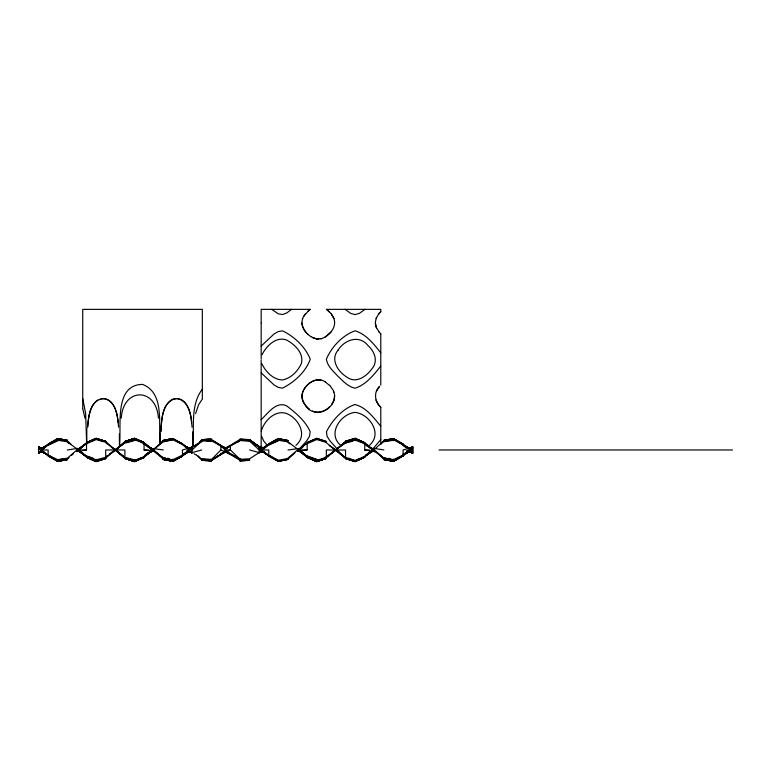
<?xml version="1.0" encoding="UTF-8"?>
<svg xmlns="http://www.w3.org/2000/svg" width="771" height="771" viewBox="0 0 771 771"><rect width="100%" height="100%" fill="white"/><g stroke="black" fill="none" stroke-linecap="round" stroke-linejoin="round"><path stroke-width="1.16" d="M86.757 443.065L86.815 428.329M160.243 444.192L160.281 432.868M119.515 445.33C121.664 426.556 113.655 384.748 142.529 384.392C165.331 393.277 157.968 424.917 160.137 444.192M192.981 445.33C194.331 426.729 190.273 404.997 202.33 389.153M334.624 395.475L334.026 400.004L331.578 404.534M302.733 318.423C300.343 324.418 303.668 330.711 308.159 334.691M121.259 418.133C123.254 387.052 156.426 387.235 158.412 418.133M303.119 390.936C300.073 397.643 303.996 405.006 309.45 409.073M195.574 413.603L198.716 404.534L201.713 400.004M376.508 391.148L379.583 386.406M380.778 439.557L373.048 448.761M376.055 318.423L376.508 317.575M302.608 318.423L303.89 316.052M262.024 354.679C266.448 345.948 276.211 335.983 286.802 340.107C294.985 344.647 304.256 353.465 301.288 363.748C297.673 371.352 291.024 378.282 282.533 379.949C273.088 379.717 265.706 371.738 261.841 363.748M338.055 350.15C329.882 359.739 338.276 372.046 347.201 377.347C356.308 383.968 366.909 376.055 372.239 368.393C378.416 361.079 374.378 351.123 367.96 345.553C359.363 334.46 344.415 339.78 338.064 350.14M380.778 366.032C373.906 374.764 366.09 384.671 355.152 388.189C348.049 386.907 343.143 381.057 338.064 376.402C333.419 371.285 327.463 366.37 326.374 359.209C331.482 346.96 342.449 335.327 355.152 330.769C366.129 334.248 373.925 344.088 380.778 352.867M304.333 315.329L309.961 309.354M303.89 316.283L305.364 313.884M379.448 386.406C373.501 392.198 374.696 401.99 380.778 407.194L380.778 444.192M303.89 389.673C307.33 383.813 313.826 378.754 320.977 380.161M295.948 445.33C307.937 435.287 298.84 418.692 286.812 413.603C275.218 409.324 263.827 421.091 261.167 431.567L261.167 359.835M369.376 445.33C382.927 433.977 369.695 414.085 355.152 412.389C340.483 413.825 327.029 433.928 340.657 445.33M261.167 346.083L273.984 334.016L278.254 331.588L282.533 330.836C294.358 336.522 305.374 346.921 310.26 359.209C305.846 371.795 294.349 382.223 282.533 388.121L278.254 387.418L273.984 384.883L261.167 372.875M261.167 419.607C267.98 413.458 276.249 400.698 286.802 405.941C295.9 413.044 305.489 420.918 310.164 431.731L309.508 436.261L306.733 440.8L299.62 448.732M378.686 313.884L380.778 311.571M331 332.022L325.246 337.129M291.534 309.354L286.802 312.93L282.533 314.539L278.254 313.797L271.691 309.354M364.924 309.354L359.421 313.354L355.152 314.616L350.872 313.469L345.129 309.354M237.622 442.487L240.012 440.125L249.611 440.713L259.201 447.19L261.34 447.932L259.201 447.44M198.157 455.96L201.645 459.237L211.235 459.815L220.834 449.994L220.834 446.014L211.235 440.617L201.645 441.176L192.046 447.325L182.457 455.169L172.858 459.699C157.072 459.95 149.381 442.699 134.482 440.068L124.892 442.795L109.54 454.129M199.901 441.735L201.645 440.077M199.901 441.985L201.645 440.328L211.235 439.721L225.624 448.259M69.072 457.704L67.328 459.314L57.738 461L42.386 451.7M71.693 455.295L73.438 453.695M201.645 441.176L192.046 449.985L187.247 449.965M153.67 449.474L163.269 440.684L172.858 438.776L182.457 443.99L188.211 448.153M375.198 448.703L383.919 440.704L393.518 439.027L408.861 448.279M285.848 459.583L287.988 459.169L294.965 452.799M157.159 446.399L163.269 440.848L172.858 438.892M329.516 406.915C325.285 411.569 318.307 414.152 312.428 411.03M380.431 444.433L383.919 441.349L393.518 439.788L408.861 448.067M327.232 457.203L345.543 441.494L355.142 438.535L364.731 442.824L372.586 449.214M156.291 447.565L163.269 441.484L172.858 439.74L182.457 444.51M105.704 442.255L96.115 439.566L86.516 443.797L86.516 449.946L76.927 449.985L67.328 458.205L57.738 459.699L48.139 454.996L48.139 449.994L40.95 449.965M341.187 445.465L345.543 441.725M105.704 458.09L124.892 441.899M287.988 458.08L297.577 449.975L307.176 449.946L307.176 443.624L316.765 439.547L326.355 442.419M330.72 453.955L345.543 441.937L355.142 439.133L364.731 443.229L368.567 446.033M110.937 453.358L124.892 442.101L134.482 439.113L144.081 443.046M124.892 442.795L105.704 457.309L96.115 459.863L86.516 456.124L67.328 441.773L57.738 440.299L48.139 444.973L38.55 452.828L42.81 451.527M403.108 454.977L412.697 447.113L403.108 449.956L403.108 454.977L393.518 459.651L383.919 458.167L364.731 443.817L355.142 440.087C339.693 441.253 332.137 458.466 316.765 459.882L307.176 456.297L297.577 449.975M220.834 449.994L230.423 453.926L240.012 459.323L249.611 458.774L259.201 452.616L268.8 444.78L278.389 440.251L287.988 441.908L307.176 456.297M105.704 441.34L96.115 438.323L86.516 442.766L96.115 438.323L105.704 441.359L96.115 438.448L86.516 442.805L78.671 449.165L86.516 443.017L96.115 438.709L104.644 441.301M125.962 458.494L134.482 461.26L144.081 457.174L151.058 451.623M342.054 445.108L344.676 443.026M299.321 449.001L307.176 442.824L316.765 438.776L326.355 441.85M333.824 449.204L335.954 450.033L345.543 458.417L355.142 461.241L364.731 456.981L372.586 450.833M111.458 452.577L117.915 447.941M120.536 445.898L124.892 442.487M308.159 310.906L310.154 309.354L261.167 309.354L261.167 322.808M326.355 456.76L345.543 442.641M97.792 400.004C89.176 406.066 88.617 417.66 87.605 427.201C88.443 416.591 90.217 399.079 104.085 398.607C116.517 401.161 117.664 416.918 118.589 427.201M187.247 452.404L182.457 456.008L172.858 461.222L163.269 459.352L172.858 461.222M263.036 448.23L268.8 443.971L278.389 438.68L287.988 440.463M408.861 451.536L403.108 455.786L393.518 461.164L383.919 459.449L393.518 461.222L403.108 455.825L393.518 461.376L383.919 459.612L393.518 461.289M42.386 448.365L57.738 438.728L67.328 440.453L57.738 438.651L48.139 444.077L57.738 438.583L67.328 440.318L57.738 438.583M78.844 448.857L86.516 443.277M105.704 456.904L107.622 455.516M145.035 456.027L152.716 450.495M297.577 450.1L307.176 443.315M364.731 456.528L373.366 450.447M77.881 449.464L86.516 443.498M113.376 451.122L118.175 447.97M266.882 445.455L278.389 439.21M42.386 448.221L48.139 444.347M182.457 455.719L189.174 451.257M332.118 452.548L335.954 449.994L337.871 450.958M144.081 456.326L153.67 449.965L163.269 458.041M263.036 448.028L268.8 444.279M211.235 460.75L224.669 452.134M404.071 454.89L409.825 451.16M364.731 456.153L374.33 449.965L383.919 458.167M230.423 445.416L225.624 448.471L220.834 445.378M220.834 454.447L211.235 460.547L201.645 459.921L196.412 454.948M42.386 448.134L48.139 444.491M77.881 449.329L85.562 444.501M145.998 454.842L152.716 450.669M216.034 457.213L220.834 454.283M192.046 447.479L201.645 441.667L201.645 440.328M367.613 454.138L373.366 450.669M230.423 445.754L237.14 441.725M333.072 451.729L335.954 450.004L338.835 451.835M225.624 448.356L240.012 439.316L249.611 440.029L262.4 448.558M211.235 459.815L225.093 452.085L228.293 452.673M113.376 451.025L117.221 448.828M41.432 451.633L38.55 453.29L38.55 446.611M393.518 461.357L403.108 455.863M41.432 448.568L48.139 444.761M268.8 444.78L259.201 449.965L249.611 441.137L240.012 440.578L230.423 445.995L230.423 449.956L240.012 459.323M409.825 448.288L412.697 446.669M183.411 454.717L189.174 451.507L192.046 453.02L188.847 451.43M172.858 461.434L182.457 456.095L172.858 461.347L163.269 459.468L172.858 461.347L182.457 456.085M145.035 454.996L152.716 450.765M334.036 451.064L335.954 450.013L345.543 450.004L345.543 457.338L355.142 460.383L364.731 456.451M394.473 460.335L403.108 455.603M192.046 446.92L189.174 448.481L183.411 445.031M48.139 444.433L52.939 441.85M54.857 440.81L57.738 439.258M153.67 449.001L155.588 447.961M404.071 454.543L409.825 451.449M376.075 451.864L383.919 458.957L393.518 460.586L403.108 455.459M176.694 458.87L182.457 455.815M365.695 454.861L373.366 450.794M225.093 448.471L230.423 445.667M38.55 449.965L48.139 444.973M156.291 452.577L163.269 458.822L172.858 460.634L182.457 455.661M77.987 449.069L83.316 446.342M155.809 447.961L153.67 449.05L150.48 448.443M147.28 453.55L152.61 450.881M182.457 454.88L189.917 451.276M367.931 453.473L374.33 450.409M224.024 448.857L230.423 445.811M188.847 448.5L192.046 446.997L188.847 448.404M333.824 451.025L335.954 450.033L338.084 450.9M403.108 454.697L412.697 450.264M48.139 445.252L57.738 440.829L57.738 439.364L67.328 440.993M364.731 457.222L355.142 461.617L345.543 458.61L355.142 461.588L364.731 457.184L355.142 461.501L345.543 458.514M86.516 442.747L96.115 438.352M38.55 453.136L42.81 451.199M86.516 442.891L96.115 438.583L105.704 441.532M364.731 457.058L355.142 461.366L345.543 458.417M268.8 445.069L278.389 440.79L278.389 439.316L287.988 441.128M46.009 446.284L41.75 448.173L38.55 446.929M86.516 443.017L96.115 438.795L105.704 441.687L124.892 458.244L134.482 461.386L144.081 457.261L134.482 461.511L124.892 458.34L134.482 461.636L144.081 457.425L134.482 461.578L124.892 458.408L134.482 461.578L144.081 457.405M364.731 456.933L355.142 461.154L345.543 458.263L326.355 442.756M259.201 452.905L262.4 451.517M183.517 454.138L189.917 451.382M356.202 460.277L359.402 458.928M361.532 458.022L364.731 456.663M110.937 446.409L124.892 458.099L134.482 461.174L144.081 457.126M147.28 453.184L153.67 450.505L150.48 451.767M220.834 453.946L226.163 451.729M228.293 450.842L230.423 449.956L224.428 449.975M333.824 450.919L335.954 450.042L338.084 451.093M320.977 338.874C329.053 336.137 337.216 327.473 333.862 318.423M404.177 453.994L412.697 450.505M135.551 460.316L140.881 458.147M298.647 448.982L302.907 447.276M76.927 451.681L79.056 450.833M369.001 452.712L374.33 450.592M225.093 448.182L230.423 446.062M134.482 460.393L144.081 456.625M77.987 448.905L82.256 447.296M299.977 448.905L297.577 448.761L297.577 451.363L299.707 450.63M372.191 449.088L374.33 448.279M221.894 453.377L225.093 452.22L222.964 452.75M151.54 449.291L153.67 448.529M408.437 448.5L412.697 446.997M184.587 453.396L189.917 451.546M370.061 452.163L374.33 450.707M124.892 441.513L134.482 438.304L144.081 442.525L134.482 438.323L124.892 441.523L134.482 438.391L144.081 442.573L134.482 438.526L125.962 441.282M316.765 461.646L326.355 458.427L316.765 461.559L307.176 457.367L316.765 461.646L307.176 457.415M188.847 448.279L192.046 447.219M261.34 448.375L265.6 446.978M403.108 453.984L412.697 450.871M125.962 441.561L134.482 438.834L140.881 441.523M319.965 460.094L326.355 458.051M127.022 441.349L132.352 439.682M78.671 450.756L86.516 457.087L96.115 461.405L105.704 458.456L96.115 461.54L86.516 457.126L96.115 461.627L105.704 458.6M345.543 441.33L355.142 438.323M345.543 441.349L355.142 438.342L364.731 442.727L355.142 438.41L345.543 441.397L355.142 438.487L364.731 442.862M324.225 458.591L326.355 457.926L316.765 460.827L316.765 459.333L307.176 455.95M105.704 458.494L96.115 461.463L86.516 457.174L96.115 461.607M40.68 448.346L44.949 447.045M99.314 460.133L105.704 458.215M346.613 441.407L355.142 438.853M101.444 459.352L104.644 458.408M249.611 449.936L259.201 452.616L263.47 451.401M349.812 440.598L353.012 439.653M105.704 458.013L96.115 460.817L96.115 459.314M186.717 452.567L190.986 451.324M76.927 449.136L81.186 447.903M150.48 451.633L153.67 450.968M220.834 453.444L226.163 451.97M187.787 451.488L192.046 452.587L201.645 450.013M125.962 442.901L133.422 440.906M151.54 449.156L153.67 448.577L150.48 449.291M406.307 452.808L412.697 451.102M224.024 448.211L230.423 446.582M297.577 449.165L301.846 448.086M79.326 448.751L76.927 448.558L76.927 451.478L79.056 451.035M345.543 443.046L353.012 441.166M370.061 451.96L374.33 450.881M371.13 449.136L374.33 448.394M76.927 449.021L81.186 448.047M297.577 451.334L300.777 450.601M38.55 452.673L43.88 451.459M39.62 448.423L44.949 447.276M407.367 448.433L412.697 447.325M259.201 452.471L264.53 451.382M172.858 438.516L163.269 440.472L172.858 438.545L182.457 443.855M172.858 438.574L163.269 440.511L172.858 438.641L182.457 443.874L188.211 448.288M287.988 459.429L278.389 461.424L268.8 456.075M186.717 452.404L190.986 451.546M287.988 459.381L278.389 461.309L268.8 456.027L264 452.442M278.389 461.174L287.988 459.265M283.718 460.008L278.389 461.048L268.8 455.892L262.082 451.16M163.269 440.848L172.858 438.978L182.457 444.106M278.389 460.971L287.988 459.102M370.061 451.806L374.33 450.987M187.787 448.308L192.046 447.527M67.328 459.632L57.738 461.376L48.139 455.863L57.738 461.251L67.328 459.583L57.738 461.347L48.139 455.854M287.988 458.466L278.389 460.21L268.8 455.189L268.8 449.994L260.405 449.965M57.738 461.251L67.328 459.526L57.738 461.125M383.919 440.424L393.518 438.699M260.27 448.356L265.6 447.402M383.919 440.53L393.518 438.824L403.108 444.212L408.861 448.433M406.307 452.577L412.697 451.44M57.738 460.923L67.328 459.246M163.269 441.87L172.858 439.74M38.55 452.519L42.81 451.806M67.328 458.6L57.738 459.699M67.328 450.013L76.927 448.471L80.126 449.011M76.927 451.478L80.126 450.968M82.256 450.63L86.516 449.946M39.62 448.269L44.949 447.44M383.919 441.744L393.518 440.251M259.201 452.326L263.47 451.71M186.717 452.278L190.986 451.681M76.927 448.867L80.126 448.433M287.988 450.004L297.577 448.693M297.577 451.257L307.176 449.946M222.964 452.558L226.163 452.153L233.305 455.642M406.307 452.404L412.697 451.652M150.48 449.079L153.67 448.712L163.269 449.936M100.876 398.848C113.732 396.814 117.365 412.89 118.185 422.672M224.024 447.884L228.293 447.44M297.577 448.944L300.777 448.626M370.061 451.555L374.33 451.141M76.927 448.77L79.326 448.587L76.927 448.635M38.55 452.269L43.349 451.902M299.977 451.016L297.577 451.199L299.977 451.141M211.235 438.95L201.645 439.682L208.835 439.268M240.012 461L249.611 460.326M201.645 439.798L211.235 439.162M240.012 460.913L249.611 460.142M205.24 439.846L208.835 439.615M223.224 452.394L226.828 452.163M243.617 460.258L249.611 459.863M39.745 448.038L43.349 447.806M240.012 460.229L249.611 459.622M206.435 441.397L211.235 441.137M407.907 448.009L412.697 447.749M260.405 452.028L264 451.845M320.977 338.748L316.708 338.951L312.428 337.592M318.837 338.98L316.708 339.076L310.617 336.551M187.247 452.047L190.851 451.873M187.247 448.057L192.046 447.912M259.201 448.067L264 447.941M407.907 452.076L412.697 451.96M43.349 452.008L40.95 452.047L44.545 452.259M224.428 447.72L226.828 447.691M144.081 443.653L144.081 450.004L148.88 449.985M151.28 449.975L153.67 449.965M364.731 443.817L364.731 450.004L369.531 449.985M371.93 449.975L374.33 449.965M76.927 451.286L79.326 451.276M39.745 447.912L43.349 447.912M333.785 449.859L336.966 449.859M439.094 449.975L732.45 449.975M407.907 449.965L412.697 449.985M260.405 451.931L262.805 451.96M223.224 452.172L228.023 452.307M151.28 451.074L153.67 451.16M407.907 447.845L412.697 448.038M151.28 448.77L153.67 448.876M222.029 447.527L226.828 447.768M201.645 458.812L211.235 459.371M371.93 451.218L374.33 451.363M76.927 451.199L79.326 451.343M187.247 447.874L192.046 448.182M241.217 439.403L249.611 439.836L259.201 446.929L249.611 439.615L240.012 439.007M201.645 459.998L206.435 460.316M201.645 460.104L206.435 460.432M201.645 460.229L206.435 460.547M208.835 460.711L211.235 460.875L201.645 460.287L211.235 460.991M297.577 451.016L299.977 451.218M225.624 452.23L228.023 452.442M39.745 447.749L43.349 448.076M407.367 447.7L412.697 448.24M260.27 451.758L264.53 452.191M187.787 451.787L190.986 452.124M186.717 447.7L192.046 448.365M259.201 447.652L264.53 448.346M408.437 451.864L412.697 452.423M144.081 450.004L153.67 451.257L153.67 448.683M40.68 451.873L43.88 452.317M222.964 447.353L227.223 447.961M383.919 457.714L386.049 458.022M388.189 458.34L390.319 458.649M383.919 449.936L374.33 448.471L374.33 451.469L364.731 450.004M76.927 451.054L80.126 451.546M38.55 447.469L43.88 448.279M163.269 457.598L165.399 457.945M167.529 458.292L169.659 458.639M260.27 451.633L264.53 452.326M383.919 459.044L386.049 459.41M386.049 459.564L383.919 459.188L380.431 455.998M64.138 440.202L66.267 440.569M370.061 448.182L374.33 448.934M297.577 450.9L300.777 451.459L297.577 450.804M57.738 438.786L67.328 440.501M151.54 450.9L153.67 451.305M406.307 447.334L412.697 448.568M280.519 439.451L282.658 439.865M284.788 440.28L286.918 440.694M165.399 459.458L163.269 459.044L159.78 455.883M167.529 459.873L169.659 460.287M278.389 438.728L287.988 440.646M278.389 438.68L287.988 440.598M222.964 447.228L227.223 448.096M372.191 451.074L374.33 451.536M77.987 451.18L80.126 451.633M186.717 447.517L190.986 448.443M40.68 451.729L43.88 452.471M333.824 449.503L335.954 450.004L340.753 453.599M38.55 447.238L42.81 448.279M333.824 449.57L338.835 451.71M404.177 446.64L412.697 448.789M260.27 451.421L264.53 452.5M185.657 447.113L189.917 448.288M408.437 451.604L412.697 452.799M262.4 448.211L259.201 447.315L259.201 452.616M151.54 450.775L153.67 451.372L151.54 450.688M134.482 459.921L124.892 457.184L124.892 450.004L115.303 449.859L113.376 448.789L118.175 451.835M349.812 459.188L353.012 460.114M100.375 440.453L103.574 441.378M222.964 447.064L227.223 448.308M150.48 448.288L153.67 449.223M38.55 447.103L42.81 448.385M76.927 450.784L82.256 452.404M127.022 458.446L132.352 460.094M370.061 447.816L374.33 449.204M76.927 448.317L79.056 449.011M297.577 450.669L302.907 452.413M226.163 452.24L229.353 453.29M405.238 446.602L412.697 449.146M186.717 450.919L192.046 452.76M220.834 446.236L227.223 448.462M149.41 447.826L152.61 448.944L148.34 447.161M184.587 446.496L189.917 448.433M77.987 451.054L82.256 452.596M406.307 450.63L412.697 452.982M87.586 456.181L92.915 458.138M40.68 451.459L46.009 453.454M297.577 450.563L302.907 452.616M403.108 445.59L412.697 449.377M333.824 449.059L335.954 449.907L345.543 457.695M261.34 451.449L266.67 453.57M188.847 451.565L192.046 452.847M313.566 459.612L307.176 456.972L298.541 450.428M184.587 446.313L189.917 448.529M307.176 457.087L316.765 461.106M408.437 451.286L412.697 453.078M221.894 446.409L226.163 448.25M89.715 458.167L92.915 459.545M307.176 457.29L316.765 461.424L326.355 458.282L316.765 461.482L307.176 457.319L299.321 450.871L306.299 456.403M144.081 442.621L134.482 438.468L124.892 441.667L115.303 450.023L105.704 449.946L105.704 457.309M356.202 439.325L364.731 443.055M372.191 450.756L374.33 451.71M77.987 450.958L83.316 453.338M366.861 446.033L373.26 449.011M325.198 381.876L329.516 385.394M297.577 450.409L302.907 452.905M404.177 445.686L409.507 448.221L412.697 446.843L409.507 448.317L403.108 444.944M147.28 446.457L152.61 449.05M183.517 445.532L188.847 448.173M113.376 448.703L117.433 450.958L113.376 448.953M409.507 451.604L412.697 453.203L408.861 451.16M271.999 457.116L261.118 450.852M41.75 451.671L47.079 454.379M180.327 443.229L182.457 444.327M117.433 451.122L115.303 449.859L117.221 451.006M38.55 446.717L41.75 448.375M50.279 456.413L40.468 450.794M262.082 451.565L266.882 454.09M399.272 442.496L403.108 444.53M230.423 453.714L240.012 458.812M333.072 448.394L335.954 449.927L344.676 457.222M224.669 451.218L230.423 454.312M182.457 444.761L189.174 448.414M147.916 446.496L152.716 449.194L144.081 444M403.108 444.106L393.518 438.632L383.919 440.318L393.518 438.632L403.108 444.077M77.881 450.727L83.644 454.023M226.587 452.182L240.012 460.326M217.952 444.163L220.834 445.85M364.731 444.163L373.366 449.252M298.541 450.717L304.294 454.119M193.964 453.685L195.882 454.861M41.432 451.237L47.185 454.823M211.235 439.46L220.834 445.522M262.082 451.324L268.8 455.622M76.927 449.985L86.516 456.124M225.624 451.44L230.423 454.553M329.236 445.561L335.954 449.946M145.998 444.838L152.716 449.358M77.881 450.505L86.516 456.384M252.483 442.564L259.201 447.151M298.541 450.543L305.249 455.227M251.529 441.744L259.201 447.093M325.391 381.876C312.612 373.627 295.062 392.574 304.834 404.534C313.46 420.85 339.471 408.129 333.785 391.668M43.349 452.288L48.139 455.738M249.611 439.952L259.201 446.958M111.458 447.17L122.974 455.651M77.881 450.37L86.516 456.721M249.611 439.634L259.201 446.862M310.819 336.551C306.203 333.457 302.386 328.648 301.943 322.953M144.948 443.633L151.926 448.953M105.704 442.612L124.892 457.531M79.538 451.546L86.516 456.895M287.988 442.352L289.732 443.759M105.704 442.159L107.448 443.576M115.303 449.956L124.892 457.791M67.328 442.236L69.072 443.672M220.834 446.014L230.423 453.926M144.948 443.344L151.926 449.098M326.644 309.354L331.347 313.884L333.988 318.423M329.516 311.985L326.47 309.354L380.778 309.354L380.778 311.725C376.518 315.802 373.733 322.307 376.508 327.974M155.414 451.931L158.036 454.302M67.328 440.896L70.816 444.067M337.322 449.117L329.911 440.8L327.049 436.261L326.461 431.731C332.282 420.234 342.488 408.794 354.814 404.534C365.994 407.069 373.704 417.709 380.778 426.228M261.167 446.284L263.21 448.433M329.516 385.259L330.605 386.406M379.043 332.022L380.778 333.891M380.778 407.348L378.32 404.534L375.891 400.004M267.209 445.33L263.624 440.8L261.542 436.261M330.47 386.406L333.592 390.936M376.508 327.752L379.178 332.022M331.212 313.884L333.785 318.288M82.728 398.511L85.658 413.603L86.66 444.192M333.457 390.936L333.785 392.16M82.873 409.073L84.955 418.133M375.39 322.953L376.354 327.482M191.632 422.672C191.179 412.389 186.033 394.993 172.425 399.272C161.515 405.941 161.794 420.484 160.811 431.731C161.756 420.089 161.765 400.766 176.704 398.559C189.753 400.294 191.16 416.803 192.046 427.201M192.846 431.731L192.885 445.33M119.389 433.996L119.418 445.33M412.697 446.611L412.697 453.338M393.518 439.027L393.518 440.665M393.518 459.111L393.518 460.586M380.778 333.737L380.778 385.143M355.142 439.133L355.142 440.636M335.954 450.091L326.355 449.946L326.355 457.155M261.167 323.068L261.167 358.708M261.167 432.271L261.167 448.838M240.012 458.581L240.012 460.788M202.33 399.368L202.33 309.354L82.728 309.354L82.728 408.697M192.046 452.635L192.046 447.325L182.457 449.956L182.457 455.169M172.858 459.159L172.858 460.634M134.482 439.113L134.482 440.617M134.482 459.497L134.482 461.174M278.389 438.516L268.8 443.855L278.389 438.535M316.765 438.333L307.176 442.544L316.765 438.362L326.355 441.532L316.765 438.362M374.33 451.613L372.191 450.968L374.33 451.661"/></g></svg>
